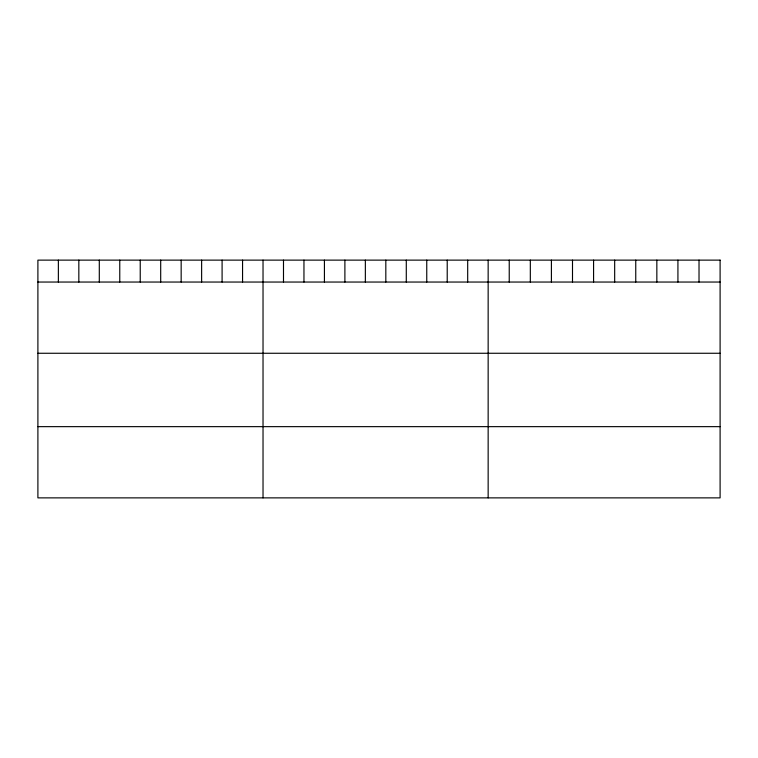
<?xml version="1.0" encoding="UTF-8"?>
<svg xmlns="http://www.w3.org/2000/svg" width="758" height="758" viewBox="0 0 758 758"><rect width="100%" height="100%" fill="white"/><g stroke="black" fill="none" stroke-linecap="round" stroke-linejoin="round"><path stroke-width="1.14" d="M37.9 282.042L720.1 282.042M37.9 353.266L720.1 353.266M37.9 426.65L720.1 426.65M699.018 260.127L699.018 282.042M677.927 260.127L677.927 282.042M656.845 260.127L656.845 282.042M635.754 260.127L635.754 282.042M614.672 260.127L614.672 282.042M593.58 260.127L593.58 282.042M572.498 260.127L572.498 282.042M551.407 260.127L551.407 282.042M530.325 260.127L530.325 282.042M509.234 260.127L509.234 282.042M488.152 260.127L488.152 497.873M467.686 260.127L467.686 282.042M447.22 260.127L447.22 282.042M426.754 260.127L426.754 282.042M406.288 260.127L406.288 282.042M385.822 260.127L385.822 282.042M365.356 260.127L365.356 282.042M344.89 260.127L344.89 282.042M324.424 260.127L324.424 282.042M303.958 260.127L303.958 282.042M283.492 260.127L283.492 282.042M263.026 260.127L263.026 497.873M242.56 260.127L242.56 282.042M222.094 260.127L222.094 282.042M201.628 260.127L201.628 282.042M181.162 260.127L181.162 282.042M160.696 260.127L160.696 282.042M140.23 260.127L140.23 282.042M119.764 260.127L119.764 282.042M99.298 260.127L99.298 282.042M78.832 260.127L78.832 282.042M58.366 260.127L58.366 282.042M720.1 260.127L37.9 260.127L37.9 497.873L720.1 497.873L720.1 260.127"/></g></svg>
